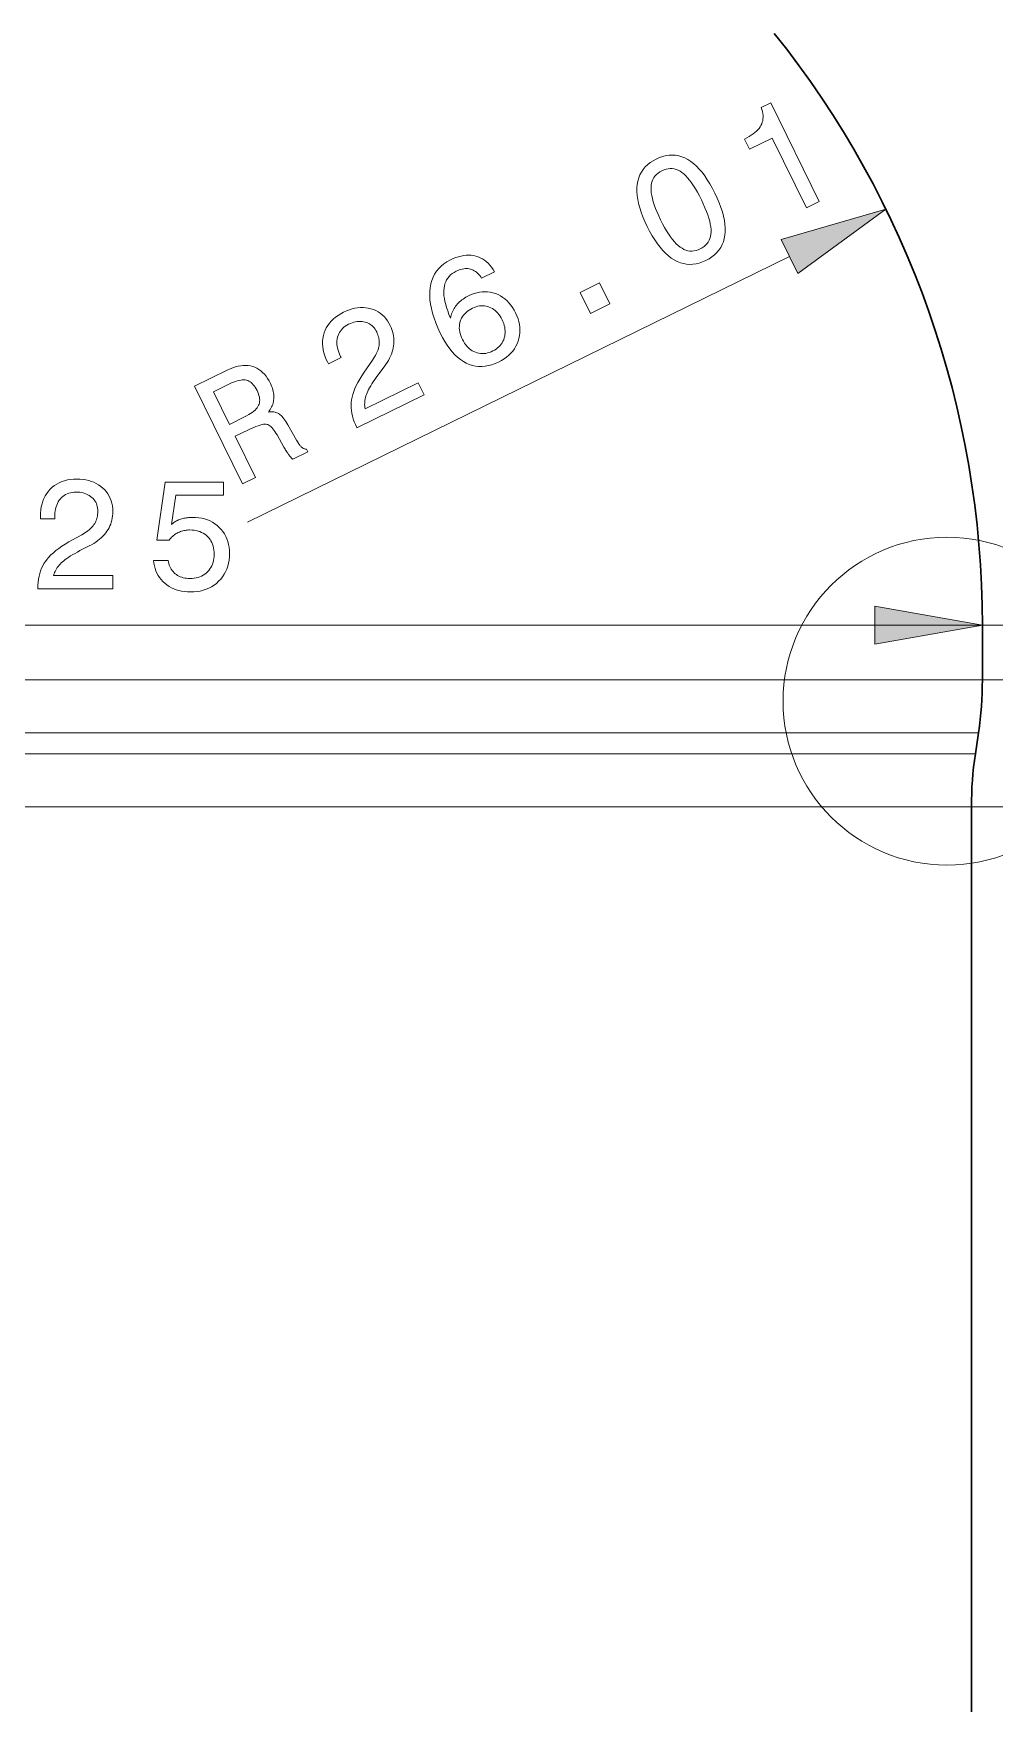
# Model space of a CAD drawing. Extents: x 0 to 297, y 0 to 420.
# Drawn here: x 94.02 to 120.47, y 210 to 255.94 of the extents above; entities that cross this region are included whole.
import ezdxf

# ---------------------------------------------------------------- set-up
doc = ezdxf.new("R2010")
doc.units = 0

msp = doc.modelspace()

# ---------------------------------------------------------------- linework, layer by layer
at = {"color": 7, "lineweight": 13, "ltscale": 0.415182}
msp.add_line((114.823, 249.809), (99.909, 242.502), dxfattribs=at)
at = {"color": 7, "lineweight": 13}
for p, q in [((62.833, 239.665), (117.174, 239.665)), ((120.128, 239.665), (75.561, 239.665)), ((120.128, 239.665), (141.838, 239.665)), ((120.128, 239.665), (141.838, 239.665)), ((120.128, 238.165), (75.561, 238.165)), ((120.021, 236.704), (75.612, 236.704)), ((119.936, 236.127), (75.653, 236.127)), ((119.828, 234.665), (75.704, 234.665)), ((119.828, 234.665), (141.838, 234.665)), ((119.828, 234.665), (141.838, 234.665))]:
    msp.add_line(p, q, dxfattribs=at)
at = {"color": 7, "lineweight": 13, "ltscale": 0.298022}
for p, q in [((120.128, 239.665), (132.049, 239.665)), ((120.128, 238.165), (132.049, 238.165))]:
    msp.add_line(p, q, dxfattribs=at)
at = {"color": 7, "lineweight": 30, "ltscale": 0.0375}
msp.add_line((120.128, 238.165), (120.128, 239.665), dxfattribs=at)
at = {"color": 7, "lineweight": 30, "ltscale": 0.014577}
msp.add_line((119.936, 236.127), (120.021, 236.704), dxfattribs=at)
at = {"color": 7, "lineweight": 30}
msp.add_line((119.828, 142.665), (119.828, 234.665), dxfattribs=at)
at = {"color": 7, "lineweight": 13}
for points in [[(115.288, 251.15), (114.349, 253.066), (113.72, 252.758), (113.586, 253.033), (113.652, 253.068), (113.714, 253.104), (113.771, 253.14), (113.823, 253.178), (113.871, 253.215), (113.914, 253.254), (113.952, 253.292), (113.985, 253.332), (114.014, 253.372), (114.038, 253.413), (114.058, 253.454), (114.073, 253.498), (114.085, 253.543), (114.092, 253.59), (114.095, 253.638), (114.094, 253.688), (114.089, 253.74), (114.079, 253.793), (114.066, 253.848), (114.048, 253.905), (114.311, 254.034), (115.64, 251.323)], [(110.907, 250.633), (110.844, 250.768), (110.789, 250.898), (110.742, 251.024), (110.702, 251.146), (110.671, 251.264), (110.648, 251.378), (110.633, 251.487), (110.626, 251.592), (110.627, 251.693), (110.635, 251.79), (110.652, 251.882), (110.677, 251.97), (110.709, 252.052), (110.749, 252.129), (110.797, 252.201), (110.853, 252.269), (110.917, 252.331), (110.989, 252.388), (111.068, 252.44), (111.155, 252.488), (111.247, 252.528), (111.337, 252.559), (111.427, 252.581), (111.515, 252.594), (111.603, 252.597), (111.689, 252.591), (111.775, 252.576), (111.859, 252.551), (111.942, 252.517), (112.025, 252.474), (112.106, 252.422), (112.185, 252.361), (112.264, 252.291), (112.341, 252.211), (112.416, 252.123), (112.49, 252.026), (112.562, 251.92), (112.634, 251.804), (112.703, 251.68), (112.771, 251.547), (112.835, 251.411), (112.89, 251.281), (112.937, 251.154), (112.977, 251.032), (113.008, 250.914), (113.031, 250.801), (113.047, 250.692), (113.054, 250.588), (113.054, 250.487), (113.045, 250.392), (113.028, 250.301), (113.004, 250.214), (112.971, 250.133), (112.931, 250.056), (112.883, 249.985), (112.826, 249.918), (112.762, 249.856), (112.69, 249.799), (112.61, 249.746), (112.522, 249.699), (112.431, 249.659), (112.341, 249.628), (112.252, 249.606), (112.164, 249.594), (112.076, 249.59), (111.99, 249.596), (111.905, 249.612), (111.82, 249.636), (111.736, 249.67), (111.653, 249.712), (111.572, 249.764), (111.492, 249.825), (111.413, 249.895), (111.336, 249.974), (111.261, 250.061), (111.187, 250.158), (111.114, 250.263), (111.044, 250.378), (110.974, 250.501)], [(111.278, 250.815), (111.332, 250.707), (111.386, 250.607), (111.44, 250.514), (111.494, 250.428), (111.548, 250.349), (111.601, 250.278), (111.655, 250.214), (111.708, 250.158), (111.761, 250.109), (111.813, 250.067), (111.866, 250.032), (111.92, 250.003), (111.973, 249.982), (112.028, 249.967), (112.083, 249.958), (112.138, 249.957), (112.194, 249.962), (112.251, 249.973), (112.308, 249.992), (112.366, 250.017), (112.421, 250.047), (112.471, 250.081), (112.515, 250.119), (112.554, 250.16), (112.587, 250.204), (112.614, 250.252), (112.635, 250.304), (112.651, 250.359), (112.661, 250.418), (112.666, 250.481), (112.664, 250.547), (112.658, 250.619), (112.645, 250.695), (112.627, 250.776), (112.603, 250.862), (112.573, 250.953), (112.538, 251.048), (112.497, 251.149), (112.451, 251.254), (112.398, 251.364), (112.343, 251.473), (112.289, 251.575), (112.234, 251.669), (112.18, 251.755), (112.126, 251.835), (112.073, 251.906), (112.02, 251.971), (111.968, 252.027), (111.915, 252.077), (111.863, 252.118), (111.811, 252.153), (111.759, 252.181), (111.705, 252.202), (111.651, 252.217), (111.596, 252.225), (111.541, 252.227), (111.485, 252.221), (111.428, 252.209), (111.371, 252.191), (111.313, 252.166), (111.258, 252.135), (111.208, 252.102), (111.165, 252.064), (111.126, 252.023), (111.093, 251.978), (111.066, 251.929), (111.045, 251.877), (111.029, 251.821), (111.018, 251.762), (111.014, 251.699), (111.015, 251.631), (111.021, 251.559), (111.033, 251.482), (111.051, 251.401), (111.075, 251.315), (111.104, 251.224), (111.139, 251.129), (111.18, 251.029), (111.226, 250.924)], [(115.052, 249.341), (117.476, 251.109), (114.593, 250.277)], [(106.708, 249.384), (106.352, 249.209), (106.327, 249.248), (106.301, 249.283), (106.273, 249.316), (106.244, 249.345), (106.215, 249.372), (106.184, 249.395), (106.152, 249.416), (106.119, 249.433), (106.085, 249.448), (106.049, 249.459), (106.013, 249.467), (105.976, 249.473), (105.938, 249.475), (105.9, 249.474), (105.861, 249.469), (105.82, 249.462), (105.78, 249.452), (105.738, 249.438), (105.696, 249.422), (105.652, 249.402), (105.596, 249.371), (105.545, 249.337), (105.498, 249.299), (105.457, 249.258), (105.421, 249.213), (105.391, 249.165), (105.365, 249.114), (105.344, 249.059), (105.329, 249), (105.319, 248.938), (105.314, 248.872), (105.313, 248.803), (105.318, 248.729), (105.328, 248.653), (105.344, 248.572), (105.364, 248.488), (105.389, 248.4), (105.419, 248.308), (105.455, 248.212), (105.495, 248.113), (105.504, 248.153), (105.515, 248.192), (105.528, 248.23), (105.542, 248.267), (105.558, 248.303), (105.576, 248.339), (105.595, 248.373), (105.616, 248.406), (105.639, 248.439), (105.664, 248.471), (105.69, 248.501), (105.717, 248.531), (105.747, 248.559), (105.777, 248.586), (105.809, 248.612), (105.843, 248.637), (105.878, 248.661), (105.915, 248.684), (105.953, 248.705), (105.993, 248.726), (106.069, 248.76), (106.145, 248.788), (106.22, 248.81), (106.295, 248.825), (106.369, 248.834), (106.443, 248.837), (106.517, 248.833), (106.59, 248.824), (106.662, 248.807), (106.734, 248.785), (106.804, 248.757), (106.871, 248.723), (106.935, 248.683), (106.995, 248.639), (107.052, 248.588), (107.106, 248.533), (107.157, 248.471), (107.204, 248.405), (107.248, 248.333), (107.289, 248.255), (107.325, 248.175), (107.355, 248.096), (107.378, 248.017), (107.394, 247.938), (107.404, 247.861), (107.408, 247.783), (107.405, 247.706), (107.395, 247.63), (107.379, 247.554), (107.356, 247.479), (107.327, 247.406), (107.293, 247.336), (107.253, 247.27), (107.208, 247.207), (107.157, 247.148), (107.1, 247.092), (107.038, 247.04), (106.97, 246.991), (106.896, 246.946), (106.817, 246.904), (106.723, 246.862), (106.63, 246.829), (106.539, 246.804), (106.449, 246.788), (106.359, 246.781), (106.271, 246.783), (106.185, 246.793), (106.099, 246.812), (106.015, 246.84), (105.932, 246.876), (105.85, 246.921), (105.771, 246.975), (105.694, 247.036), (105.62, 247.106), (105.547, 247.184), (105.477, 247.27), (105.408, 247.365), (105.343, 247.467), (105.279, 247.579), (105.217, 247.698), (105.151, 247.841), (105.093, 247.979), (105.043, 248.114), (105.002, 248.245), (104.97, 248.372), (104.946, 248.495), (104.931, 248.615), (104.924, 248.73), (104.926, 248.841), (104.936, 248.949), (104.955, 249.052), (104.982, 249.148), (105.017, 249.239), (105.061, 249.325), (105.112, 249.404), (105.172, 249.477), (105.24, 249.545), (105.316, 249.607), (105.4, 249.663), (105.493, 249.713), (105.569, 249.748), (105.644, 249.778), (105.717, 249.802), (105.79, 249.82), (105.861, 249.833), (105.93, 249.84), (105.998, 249.842), (106.065, 249.839), (106.131, 249.83), (106.195, 249.816), (106.257, 249.796), (106.317, 249.771), (106.375, 249.741), (106.43, 249.705), (106.482, 249.665), (106.532, 249.619), (106.58, 249.568), (106.625, 249.512), (106.668, 249.45)], [(109.345, 248.239), (109.062, 248.816), (109.598, 249.078), (109.88, 248.501)], [(102.923, 245.092), (102.917, 245.104), (102.881, 245.183), (102.849, 245.262), (102.822, 245.34), (102.801, 245.417), (102.784, 245.493), (102.772, 245.569), (102.766, 245.643), (102.764, 245.717), (102.768, 245.79), (102.776, 245.862), (102.79, 245.935), (102.81, 246.011), (102.836, 246.09), (102.868, 246.172), (102.906, 246.256), (102.95, 246.344), (103, 246.434), (103.056, 246.527), (103.118, 246.623), (103.186, 246.721), (103.354, 246.959), (103.383, 247.001), (103.409, 247.043), (103.433, 247.084), (103.455, 247.125), (103.474, 247.165), (103.491, 247.204), (103.505, 247.243), (103.516, 247.282), (103.525, 247.32), (103.532, 247.357), (103.536, 247.394), (103.538, 247.431), (103.537, 247.468), (103.534, 247.506), (103.529, 247.543), (103.521, 247.58), (103.511, 247.618), (103.499, 247.655), (103.484, 247.692), (103.467, 247.73), (103.445, 247.771), (103.42, 247.809), (103.394, 247.844), (103.366, 247.876), (103.335, 247.905), (103.302, 247.931), (103.268, 247.954), (103.231, 247.974), (103.192, 247.99), (103.151, 248.004), (103.108, 248.014), (103.065, 248.02), (103.021, 248.023), (102.976, 248.022), (102.931, 248.018), (102.885, 248.01), (102.838, 247.999), (102.79, 247.984), (102.742, 247.965), (102.693, 247.943), (102.646, 247.918), (102.603, 247.89), (102.563, 247.86), (102.527, 247.828), (102.495, 247.794), (102.467, 247.757), (102.442, 247.718), (102.421, 247.677), (102.403, 247.633), (102.39, 247.587), (102.38, 247.54), (102.374, 247.491), (102.372, 247.441), (102.374, 247.39), (102.381, 247.338), (102.391, 247.284), (102.406, 247.23), (102.424, 247.174), (102.446, 247.118), (102.473, 247.06), (102.489, 247.028), (102.137, 246.855), (102.11, 246.91), (102.071, 246.995), (102.039, 247.078), (102.014, 247.161), (101.995, 247.242), (101.983, 247.322), (101.978, 247.4), (101.979, 247.478), (101.986, 247.555), (102.001, 247.63), (102.021, 247.704), (102.048, 247.776), (102.081, 247.844), (102.12, 247.91), (102.165, 247.972), (102.215, 248.03), (102.272, 248.086), (102.334, 248.138), (102.402, 248.187), (102.476, 248.232), (102.556, 248.275), (102.635, 248.311), (102.714, 248.341), (102.791, 248.365), (102.867, 248.383), (102.943, 248.395), (103.018, 248.402), (103.092, 248.402), (103.164, 248.397), (103.236, 248.385), (103.308, 248.368), (103.377, 248.345), (103.442, 248.317), (103.504, 248.284), (103.562, 248.246), (103.617, 248.202), (103.668, 248.153), (103.716, 248.1), (103.76, 248.041), (103.801, 247.976), (103.838, 247.907), (103.863, 247.851), (103.885, 247.796), (103.903, 247.74), (103.918, 247.684), (103.93, 247.628), (103.937, 247.573), (103.941, 247.517), (103.942, 247.461), (103.939, 247.405), (103.933, 247.349), (103.922, 247.293), (103.909, 247.236), (103.892, 247.18), (103.871, 247.122), (103.846, 247.065), (103.818, 247.007), (103.787, 246.948), (103.752, 246.89), (103.713, 246.831), (103.671, 246.771), (103.5, 246.544), (103.454, 246.48), (103.411, 246.419), (103.371, 246.359), (103.334, 246.302), (103.301, 246.248), (103.271, 246.196), (103.244, 246.146), (103.221, 246.099), (103.201, 246.054), (103.185, 246.012), (103.171, 245.971), (103.16, 245.93), (103.15, 245.89), (103.143, 245.85), (103.138, 245.81), (103.136, 245.771), (103.135, 245.732), (103.137, 245.693), (103.141, 245.654), (103.148, 245.616), (104.609, 246.332), (104.773, 245.999)], [(106.916, 248.068), (106.89, 248.119), (106.861, 248.166), (106.831, 248.21), (106.798, 248.25), (106.764, 248.287), (106.728, 248.32), (106.69, 248.349), (106.65, 248.375), (106.608, 248.398), (106.565, 248.417), (106.52, 248.432), (106.475, 248.443), (106.43, 248.45), (106.384, 248.453), (106.338, 248.452), (106.292, 248.447), (106.246, 248.438), (106.199, 248.425), (106.152, 248.408), (106.105, 248.386), (106.054, 248.359), (106.007, 248.331), (105.963, 248.3), (105.924, 248.267), (105.888, 248.232), (105.856, 248.195), (105.828, 248.156), (105.803, 248.115), (105.783, 248.072), (105.766, 248.028), (105.753, 247.981), (105.744, 247.934), (105.74, 247.886), (105.739, 247.838), (105.743, 247.788), (105.751, 247.738), (105.763, 247.687), (105.779, 247.635), (105.799, 247.582), (105.824, 247.528), (105.851, 247.476), (105.881, 247.427), (105.912, 247.382), (105.945, 247.341), (105.98, 247.303), (106.017, 247.269), (106.056, 247.239), (106.096, 247.213), (106.139, 247.19), (106.183, 247.171), (106.229, 247.156), (106.275, 247.145), (106.321, 247.138), (106.369, 247.136), (106.416, 247.137), (106.465, 247.143), (106.514, 247.153), (106.563, 247.168), (106.613, 247.186), (106.663, 247.209), (106.71, 247.234), (106.753, 247.261), (106.793, 247.291), (106.83, 247.323), (106.863, 247.357), (106.892, 247.394), (106.918, 247.433), (106.941, 247.475), (106.96, 247.519), (106.976, 247.565), (106.988, 247.613), (106.996, 247.661), (107, 247.71), (107, 247.76), (106.996, 247.81), (106.988, 247.86), (106.976, 247.911), (106.96, 247.963), (106.94, 248.015)], [(99.772, 243.549), (98.454, 246.239), (99.353, 246.68), (99.432, 246.716), (99.508, 246.746), (99.583, 246.77), (99.656, 246.789), (99.727, 246.802), (99.797, 246.809), (99.864, 246.811), (99.93, 246.806), (99.993, 246.796), (100.055, 246.78), (100.115, 246.759), (100.172, 246.732), (100.227, 246.699), (100.279, 246.66), (100.329, 246.616), (100.377, 246.567), (100.422, 246.511), (100.465, 246.45), (100.505, 246.384), (100.543, 246.312), (100.563, 246.268), (100.581, 246.224), (100.597, 246.181), (100.61, 246.138), (100.621, 246.096), (100.629, 246.055), (100.634, 246.013), (100.638, 245.973), (100.638, 245.932), (100.637, 245.893), (100.632, 245.854), (100.626, 245.815), (100.617, 245.777), (100.605, 245.74), (100.591, 245.703), (100.575, 245.667), (100.556, 245.631), (100.535, 245.596), (100.512, 245.562), (100.486, 245.528), (100.519, 245.532), (100.551, 245.535), (100.582, 245.535), (100.612, 245.534), (100.641, 245.531), (100.669, 245.526), (100.696, 245.519), (100.721, 245.51), (100.745, 245.499), (100.769, 245.487), (100.792, 245.471), (100.815, 245.453), (100.839, 245.43), (100.863, 245.405), (100.888, 245.375), (100.914, 245.343), (100.94, 245.307), (100.966, 245.267), (100.994, 245.224), (101.021, 245.177), (101.264, 244.754), (101.279, 244.727), (101.295, 244.702), (101.309, 244.679), (101.324, 244.657), (101.338, 244.638), (101.351, 244.619), (101.365, 244.603), (101.377, 244.588), (101.39, 244.575), (101.402, 244.563), (101.414, 244.553), (101.426, 244.544), (101.438, 244.536), (101.451, 244.528), (101.464, 244.522), (101.478, 244.516), (101.491, 244.512), (101.505, 244.508), (101.52, 244.505), (101.534, 244.504), (101.57, 244.43), (101.163, 244.23), (101.154, 244.237), (101.144, 244.245), (101.134, 244.253), (101.123, 244.263), (101.113, 244.273), (101.102, 244.284), (101.091, 244.297), (101.079, 244.31), (101.068, 244.325), (101.056, 244.34), (101.044, 244.356), (101.031, 244.374), (101.018, 244.393), (101.005, 244.413), (100.991, 244.435), (100.976, 244.457), (100.961, 244.482), (100.946, 244.507), (100.93, 244.534), (100.914, 244.562), (100.725, 244.901), (100.696, 244.95), (100.668, 244.994), (100.639, 245.034), (100.611, 245.07), (100.584, 245.101), (100.556, 245.128), (100.529, 245.15), (100.502, 245.168), (100.475, 245.181), (100.449, 245.19), (100.42, 245.195), (100.387, 245.195), (100.348, 245.191), (100.305, 245.183), (100.257, 245.17), (100.204, 245.153), (100.146, 245.132), (100.084, 245.106), (100.016, 245.076), (99.944, 245.042), (99.575, 244.861), (100.132, 243.725)], [(99.414, 246.301), (98.975, 246.086), (99.414, 245.19), (99.828, 245.393), (99.889, 245.425), (99.945, 245.456), (99.996, 245.487), (100.042, 245.519), (100.084, 245.551), (100.121, 245.583), (100.152, 245.615), (100.179, 245.648), (100.201, 245.681), (100.218, 245.714), (100.231, 245.748), (100.24, 245.783), (100.245, 245.82), (100.247, 245.858), (100.244, 245.898), (100.238, 245.94), (100.228, 245.983), (100.213, 246.028), (100.195, 246.074), (100.174, 246.121), (100.15, 246.167), (100.125, 246.209), (100.098, 246.247), (100.071, 246.281), (100.043, 246.311), (100.013, 246.337), (99.982, 246.359), (99.95, 246.378), (99.917, 246.392), (99.883, 246.403), (99.847, 246.41), (99.809, 246.412), (99.768, 246.412), (99.725, 246.407), (99.679, 246.399), (99.631, 246.387), (99.58, 246.371), (99.527, 246.351), (99.472, 246.328)], [(94.146, 240.665), (94.146, 240.678), (94.148, 240.765), (94.154, 240.85), (94.164, 240.932), (94.179, 241.01), (94.197, 241.086), (94.22, 241.159), (94.247, 241.229), (94.278, 241.296), (94.313, 241.36), (94.352, 241.421), (94.397, 241.481), (94.448, 241.54), (94.506, 241.599), (94.571, 241.659), (94.642, 241.718), (94.72, 241.777), (94.805, 241.836), (94.896, 241.895), (94.994, 241.954), (95.099, 242.012), (95.354, 242.151), (95.399, 242.177), (95.441, 242.202), (95.481, 242.229), (95.518, 242.256), (95.553, 242.284), (95.585, 242.312), (95.615, 242.341), (95.642, 242.37), (95.667, 242.4), (95.689, 242.431), (95.709, 242.462), (95.727, 242.495), (95.743, 242.529), (95.757, 242.563), (95.768, 242.599), (95.778, 242.636), (95.785, 242.674), (95.79, 242.713), (95.793, 242.753), (95.794, 242.794), (95.793, 242.841), (95.788, 242.886), (95.78, 242.929), (95.768, 242.97), (95.754, 243.01), (95.736, 243.047), (95.714, 243.083), (95.69, 243.117), (95.662, 243.149), (95.631, 243.179), (95.597, 243.207), (95.561, 243.232), (95.523, 243.254), (95.483, 243.273), (95.44, 243.289), (95.395, 243.302), (95.348, 243.313), (95.299, 243.32), (95.247, 243.324), (95.194, 243.326), (95.14, 243.324), (95.089, 243.318), (95.041, 243.309), (94.994, 243.296), (94.95, 243.279), (94.909, 243.259), (94.869, 243.235), (94.832, 243.207), (94.797, 243.175), (94.765, 243.14), (94.735, 243.102), (94.708, 243.06), (94.685, 243.016), (94.664, 242.97), (94.647, 242.92), (94.633, 242.868), (94.622, 242.812), (94.614, 242.754), (94.609, 242.694), (94.608, 242.63), (94.608, 242.594), (94.215, 242.594), (94.215, 242.655), (94.218, 242.748), (94.226, 242.837), (94.24, 242.922), (94.259, 243.003), (94.283, 243.08), (94.313, 243.154), (94.348, 243.223), (94.388, 243.288), (94.434, 243.35), (94.485, 243.407), (94.541, 243.46), (94.601, 243.507), (94.664, 243.548), (94.732, 243.584), (94.803, 243.615), (94.878, 243.64), (94.957, 243.659), (95.04, 243.673), (95.126, 243.681), (95.217, 243.684), (95.304, 243.682), (95.387, 243.674), (95.467, 243.662), (95.544, 243.645), (95.617, 243.622), (95.687, 243.595), (95.753, 243.563), (95.817, 243.526), (95.876, 243.484), (95.933, 243.437), (95.984, 243.387), (96.031, 243.333), (96.072, 243.276), (96.107, 243.216), (96.137, 243.152), (96.162, 243.086), (96.181, 243.017), (96.195, 242.944), (96.203, 242.869), (96.206, 242.79), (96.204, 242.729), (96.199, 242.669), (96.191, 242.611), (96.18, 242.555), (96.166, 242.5), (96.148, 242.446), (96.127, 242.394), (96.103, 242.344), (96.076, 242.295), (96.045, 242.247), (96.012, 242.201), (95.975, 242.157), (95.934, 242.113), (95.89, 242.071), (95.843, 242.03), (95.792, 241.99), (95.738, 241.952), (95.681, 241.914), (95.62, 241.878), (95.556, 241.844), (95.303, 241.715), (95.233, 241.678), (95.167, 241.641), (95.105, 241.606), (95.047, 241.571), (94.994, 241.536), (94.944, 241.503), (94.898, 241.47), (94.857, 241.438), (94.819, 241.406), (94.786, 241.376), (94.755, 241.345), (94.727, 241.314), (94.701, 241.281), (94.677, 241.248), (94.655, 241.215), (94.636, 241.181), (94.618, 241.146), (94.603, 241.11), (94.589, 241.073), (94.578, 241.036), (96.206, 241.036), (96.206, 240.665)], [(97.327, 241.447), (97.728, 241.447), (97.736, 241.402), (97.747, 241.358), (97.76, 241.316), (97.776, 241.276), (97.794, 241.239), (97.815, 241.203), (97.838, 241.17), (97.864, 241.138), (97.892, 241.109), (97.923, 241.082), (97.955, 241.057), (97.99, 241.034), (98.026, 241.014), (98.064, 240.997), (98.104, 240.983), (98.145, 240.971), (98.188, 240.962), (98.233, 240.955), (98.28, 240.951), (98.329, 240.95), (98.388, 240.952), (98.444, 240.957), (98.499, 240.966), (98.551, 240.979), (98.601, 240.996), (98.648, 241.016), (98.693, 241.04), (98.735, 241.067), (98.776, 241.098), (98.813, 241.133), (98.848, 241.171), (98.879, 241.211), (98.907, 241.254), (98.931, 241.298), (98.951, 241.346), (98.968, 241.395), (98.98, 241.447), (98.99, 241.501), (98.995, 241.557), (98.997, 241.616), (98.995, 241.676), (98.99, 241.733), (98.981, 241.788), (98.968, 241.841), (98.952, 241.891), (98.932, 241.938), (98.908, 241.983), (98.881, 242.025), (98.85, 242.065), (98.816, 242.103), (98.778, 242.137), (98.738, 242.168), (98.696, 242.195), (98.651, 242.219), (98.603, 242.239), (98.553, 242.255), (98.501, 242.268), (98.446, 242.277), (98.388, 242.282), (98.329, 242.284), (98.294, 242.284), (98.26, 242.282), (98.226, 242.278), (98.193, 242.273), (98.161, 242.267), (98.13, 242.259), (98.099, 242.25), (98.068, 242.24), (98.038, 242.228), (98.009, 242.215), (97.981, 242.2), (97.953, 242.184), (97.926, 242.167), (97.9, 242.148), (97.874, 242.128), (97.849, 242.107), (97.825, 242.084), (97.802, 242.06), (97.779, 242.035), (97.757, 242.008), (97.414, 242.008), (97.65, 243.598), (99.252, 243.598), (99.252, 243.244), (97.939, 243.244), (97.818, 242.436), (97.84, 242.455), (97.863, 242.472), (97.886, 242.489), (97.911, 242.505), (97.936, 242.52), (97.961, 242.534), (97.988, 242.547), (98.015, 242.559), (98.043, 242.57), (98.072, 242.581), (98.102, 242.59), (98.132, 242.598), (98.163, 242.606), (98.194, 242.612), (98.226, 242.618), (98.258, 242.622), (98.29, 242.626), (98.324, 242.628), (98.357, 242.63), (98.392, 242.63), (98.482, 242.627), (98.569, 242.619), (98.653, 242.605), (98.732, 242.586), (98.808, 242.562), (98.881, 242.531), (98.95, 242.496), (99.015, 242.455), (99.077, 242.408), (99.135, 242.356), (99.188, 242.299), (99.236, 242.24), (99.278, 242.176), (99.315, 242.109), (99.346, 242.039), (99.371, 241.966), (99.391, 241.889), (99.405, 241.808), (99.414, 241.724), (99.416, 241.637), (99.413, 241.544), (99.404, 241.455), (99.39, 241.37), (99.369, 241.288), (99.342, 241.21), (99.309, 241.135), (99.27, 241.064), (99.225, 240.996), (99.175, 240.932), (99.118, 240.872), (99.057, 240.816), (98.992, 240.766), (98.923, 240.722), (98.851, 240.684), (98.775, 240.652), (98.695, 240.626), (98.612, 240.605), (98.525, 240.59), (98.435, 240.582), (98.341, 240.579), (98.258, 240.581), (98.177, 240.588), (98.1, 240.6), (98.025, 240.617), (97.954, 240.639), (97.885, 240.665), (97.819, 240.696), (97.756, 240.732), (97.695, 240.773), (97.638, 240.818), (97.585, 240.867), (97.536, 240.92), (97.493, 240.975), (97.454, 241.034), (97.421, 241.095), (97.392, 241.159), (97.368, 241.227), (97.35, 241.297), (97.336, 241.371)], [(117.174, 239.144), (120.128, 239.665), (117.174, 240.186)]]:
    msp.add_lwpolyline(points, close=True, dxfattribs=at)
msp.add_circle((119.155, 237.575), 4.508, dxfattribs=at)
at = {"color": 7, "lineweight": 30}
for centre, radius, start, end in [((94.118, 239.665), 26.011, 0, 38.7444), ((110.128, 238.165), 10, 351.5956, 360), ((129.828, 234.665), 10, 171.5956, 180)]:
    msp.add_arc(centre, radius, start, end, dxfattribs=at)
at = {"color": 7, "lineweight": 13}
for points in [[(115.052, 249.341), (117.476, 251.109), (115.052, 249.341), (114.593, 250.277)], [(117.174, 239.144), (120.128, 239.665), (117.174, 239.144), (117.174, 240.186)]]:
    msp.add_solid(points, dxfattribs=at)

doc.saveas('drawing.dxf')
